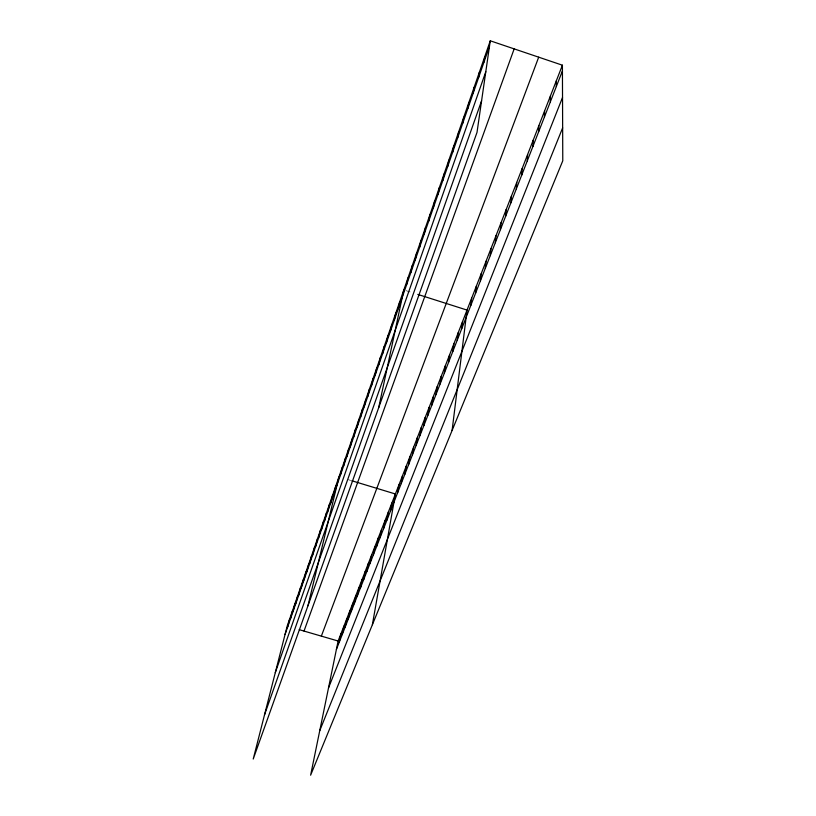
<?xml version="1.0" encoding="UTF-8"?>
<svg xmlns="http://www.w3.org/2000/svg" width="816" height="816" viewBox="0 0 816 816"><rect width="100%" height="100%" fill="white"/><g stroke="black" fill="none" stroke-linecap="round" stroke-linejoin="round"><path stroke-width="0.61" stroke-dasharray="4.08 3.06" d="M348.31 479.696L350.645 480.4M406.144 290.7L411.968 292.546"/><path stroke-width="1.22" d="M556.328 86.537L556.379 80.692M550.331 101.898L550.433 95.941M544.425 117.014L544.598 110.935M538.611 131.886L538.846 125.695M532.899 146.513L533.185 140.219M527.269 160.915L527.615 154.52M521.73 175.093L522.138 168.596M516.283 189.047L516.742 182.447M510.918 202.776L511.428 196.095M505.634 216.301L506.195 209.528M500.422 229.622L501.034 222.758M495.302 242.74L495.965 235.793M490.253 255.653L490.957 248.635M485.285 268.382L486.03 261.283M480.389 280.918L481.175 273.758M475.555 293.27L476.391 286.039M470.801 305.439L471.679 298.146M452.105 430.44L467.027 310.08L417.772 294.403M461.632 328.919L462.58 321.494M457.205 340.231L458.194 332.755M452.849 351.4L453.869 343.862M448.545 362.406L449.596 354.817M444.302 373.269L445.393 365.629M440.12 383.979L441.232 376.298M490.273 40.8L477.013 132.376L253.225 759.033L287.171 626.147L490.273 40.8L562.408 65.198L562.775 160.793L310.621 775.2L338.12 641.019L562.408 65.198M435.989 394.556L437.131 386.825M431.909 404.981L433.092 397.208M483.959 62.179L484.806 56.579M427.89 415.273L429.094 407.459M478.513 77.826L479.42 72.094M423.922 425.432L425.156 417.568M420.005 435.448L421.27 427.553M473.168 93.208L474.116 87.363M416.14 445.342L417.435 437.407M412.325 455.114L413.641 447.137M467.905 108.355L468.904 102.388M408.561 464.753L409.897 456.746M404.838 474.269L406.205 466.232M462.733 123.247L463.774 117.167M401.166 483.674L402.553 475.595M397.545 492.946L398.953 484.847M372.382 624.709L395.393 493.986L351.808 480.757M390.425 511.163L391.884 503.003M457.633 137.904L458.725 131.723M452.625 152.337L453.757 146.044M386.937 520.098L388.406 511.918M383.489 528.931L384.979 520.72M447.688 166.535L448.871 160.14M380.083 537.652L381.592 529.421M376.717 546.271L378.247 538.019M442.823 180.509L444.047 174.022M373.391 554.778L374.942 546.506M370.097 563.193L371.668 554.89M438.039 194.269L439.304 187.69M366.853 571.496L368.444 563.183M363.65 579.707L365.252 571.384M357.347 595.843L358.979 587.479M433.337 207.825L434.632 201.154M360.478 587.826L362.09 579.482M354.246 603.779L355.898 595.394M351.186 611.612L352.849 603.218M428.696 221.167L430.032 214.414M348.157 619.354L349.84 610.949M342.21 634.583L343.913 626.147M345.168 627.014L346.861 618.589M424.126 234.314L425.503 227.48M419.628 247.258L421.036 240.343M339.283 642.07L341.006 633.624M415.191 260.008L416.639 253.021M410.825 272.575L412.304 265.516M406.521 284.957L408.031 277.828M378.675 407.735L403.818 289.955M398.228 308.825L399.789 301.563M394.23 320.341L395.821 313.018M390.283 331.694L391.904 324.309M386.396 342.883L388.039 335.447M382.551 353.93L384.224 346.433M378.767 364.813L380.46 357.275M375.034 375.564L376.747 367.975M371.351 386.162L373.085 378.532M367.71 396.627L369.475 388.946M364.13 406.949L365.905 399.228M357.092 427.186L358.918 419.383M360.58 417.139L362.386 409.367M353.644 437.111L355.48 429.267M346.871 456.583L348.748 448.667M350.237 446.913L352.094 439.028M343.556 466.13L345.454 458.184M307.948 605.788L338.966 476.86M340.282 475.565L342.19 467.578M330.694 503.146L332.653 495.077M333.846 494.068L335.794 486.02M327.573 512.111L329.552 504.013M321.453 529.727L323.452 521.577M324.493 520.975L326.482 512.856M315.476 546.914L317.506 538.723M318.444 538.366L320.464 530.196M309.652 563.693L311.702 555.461M312.548 555.349L314.588 547.138M301.155 588.122L303.236 579.839M303.95 580.074L306.02 571.802M306.785 571.934L308.846 563.683M295.657 603.942L297.758 595.629M298.391 596.078L300.482 587.775M287.64 627.004L289.772 618.65M290.282 619.405L292.403 611.062M292.954 611.725L295.066 603.391M285.029 634.522L489.488 46.267M275.288 672.659L485.806 71.696M264.506 714.877L481.583 100.796M304.021 631.064L514.162 48.878M321.351 636.123L538.693 57.171M336.396 649.475L562.428 70.91M328.491 687.99L562.53 97.471M319.76 730.626L562.652 127.847M299.207 629.666L338.12 641.019"/></g></svg>
